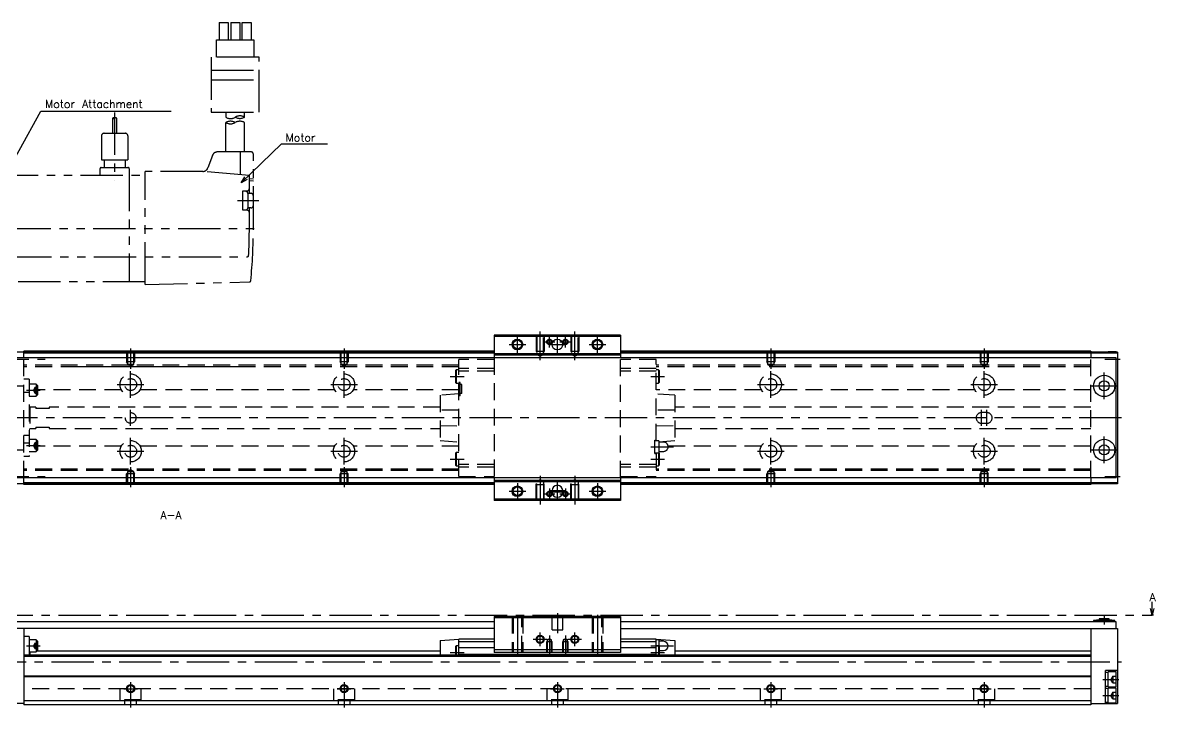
# Model space of a CAD drawing. Extents: x -2 to 668, y -8 to 266.
# Drawn here: x 243.1 to 667.7, y 9 to 265.7 of the extents above; entities that cross this region are included whole.
import ezdxf

# ---------------------------------------------------------------- set-up
doc = ezdxf.new("R2010")
doc.units = 0
doc.header["$LTSCALE"] = 0.5
for name, pattern in [('CENTER', [50.8, 31.75, -6.35, 6.35, -6.35]), ('DASHED', [19.05, 12.7, -6.35]), ('PHANTOM', [63.5, 31.75, -6.35, 6.35, -6.35, 6.35, -6.35])]:
    doc.linetypes.add(name, pattern=pattern)
for name, color, linetype in [('MSM_CENTER', 1, 'CENTER'), ('MSM_CONTINUOUS', 7, 'CONTINUOUS'), ('MSM_DASHED', 4, 'DASHED'), ('MSM_IMAGINARY', 6, 'PHANTOM'), ('MSM_NARROW', 5, 'CONTINUOUS'), ('MSM_PART_NUMBER', 7, 'CONTINUOUS')]:
    doc.layers.add(name, color=color, linetype=linetype)
doc.styles.get("Standard").update_dxf_attribs({"font": 'txt.shx', "height": 3, "bigfont": 'bigfont.shx'})

msp = doc.modelspace()

# ---------------------------------------------------------------- linework, layer by layer
at = {"layer": 'MSM_CENTER'}
for p, q in [((437.05, 139.19), (437.05, 149.9)), ((450.05, 139.19), (450.05, 149.9)), ((425.45, 145), (431.65, 145)), ((428.55, 141.9), (428.55, 148.1)), ((438.5, 146), (442.6, 146)), ((440.45, 145), (446.65, 145)), ((440.55, 143.95), (440.55, 148.05)), ((443.55, 141.9), (443.55, 148.1)), ((444.5, 146), (448.6, 146)), ((446.55, 143.95), (446.55, 148.05)), ((455.45, 145), (461.65, 145)), ((458.55, 141.9), (458.55, 148.1)), ((283.55, 143.5), (283.55, 135.87)), ((363.55, 143.5), (363.55, 135.87)), ((523.55, 143.5), (523.55, 135.87)), ((603.55, 143.5), (603.55, 135.87)), ((229.55, 139.5), (251.55, 139.5)), ((648.85, 139.5), (654.55, 139.5)), ((283.55, 125), (283.55, 135)), ((363.55, 125), (363.55, 135)), ((403.35, 133), (408.55, 133)), ((478.55, 133), (483.75, 133)), ((523.55, 125), (523.55, 135)), ((603.55, 125), (603.55, 135)), ((648.55, 124.5), (648.55, 134.5)), ((233.55, 129.5), (243.55, 129.5)), ((244.55, 127.89), (249.65, 127.89)), ((278.55, 130), (288.55, 130)), ((358.55, 130), (368.55, 130)), ((518.55, 130), (528.55, 130)), ((598.55, 130), (608.55, 130)), ((643.55, 129.5), (653.55, 129.5)), ((283.55, 114.5), (283.55, 120.5)), ((602.55, 114.5), (602.55, 120.5)), ((604.55, 114.5), (604.55, 120.5)), ((655.05, 117.5), (200.05, 117.5)), ((648.55, 100.5), (648.55, 110.5)), ((244.55, 107.11), (249.65, 107.11)), ((283.55, 100), (283.55, 110)), ((363.55, 100), (363.55, 110)), ((478.55, 106.7), (487.05, 106.7)), ((523.55, 100), (523.55, 110)), ((603.55, 100), (603.55, 110)), ((233.55, 105.5), (243.55, 105.5)), ((278.55, 105), (288.55, 105)), ((358.55, 105), (368.55, 105)), ((403.35, 102), (408.55, 102)), ((478.55, 102), (483.75, 102)), ((518.55, 105), (528.55, 105)), ((598.55, 105), (608.55, 105)), ((643.55, 105.5), (653.55, 105.5)), ((283.55, 99.01), (283.55, 91.5)), ((363.55, 99.01), (363.55, 91.5)), ((523.55, 99.01), (523.55, 91.5)), ((603.55, 99.01), (603.55, 91.5)), ((229.55, 95.5), (251.55, 95.5)), ((437.05, 95.81), (437.05, 85.1)), ((450.05, 95.81), (450.05, 85.1)), ((648.85, 95.5), (654.55, 95.5)), ((425.45, 90), (431.65, 90)), ((428.55, 93.1), (428.55, 86.9)), ((440.55, 91.05), (440.55, 86.95)), ((440.55, 90.25), (446.55, 90.25)), ((440.55, 89.75), (446.55, 89.75)), ((443.55, 86.75), (443.55, 93.25)), ((446.55, 91.05), (446.55, 86.95)), ((455.45, 90), (461.65, 90)), ((458.55, 93.1), (458.55, 86.9)), ((438.5, 89), (442.6, 89)), ((444.5, 89), (448.6, 89)), ((231.05, 43.5), (666.55, 43.5)), ((428.55, 43.68), (428.55, 28.83)), ((443.55, 44.25), (443.55, 36.75)), ((458.55, 43.68), (458.55, 28.83)), ((648.55, 43.2), (648.55, 40)), ((434.48, 34.5), (439.63, 34.5)), ((437.05, 31.93), (437.05, 37.08)), ((440.55, 35.96), (440.55, 28.24)), ((446.55, 35.96), (446.55, 28.24)), ((447.48, 34.5), (452.63, 34.5)), ((450.05, 31.93), (450.05, 37.08)), ((244.55, 32), (249.65, 32)), ((478.55, 32), (487.05, 32)), ((203.05, 26), (655.05, 26)), ((403.35, 29.5), (408.55, 29.5)), ((478.55, 29.5), (483.75, 29.5)), ((283.55, 18.5), (283.55, 9)), ((363.55, 18.5), (363.55, 9)), ((443.55, 18.5), (443.55, 9)), ((523.55, 18.5), (523.55, 9)), ((603.55, 18.5), (603.55, 9)), ((648.05, 19.5), (654.05, 19.5)), ((280.98, 16), (286.13, 16)), ((360.98, 16), (366.13, 16)), ((440.98, 16), (446.13, 16)), ((520.98, 16), (526.13, 16)), ((600.98, 16), (606.13, 16)), ((648.05, 13.5), (654.05, 13.5))]:
    msp.add_line(p, q, dxfattribs=at)
at = {"layer": 'MSM_CONTINUOUS'}
for p, q in [((467.25, 148.5), (419.85, 148.5)), ((419.85, 148.5), (419.85, 140)), ((467.25, 148), (419.85, 148)), ((467.25, 148.5), (467.25, 140)), ((243.55, 142.2), (231.05, 142.2)), ((243.55, 140), (243.55, 142.5)), ((419.85, 142.5), (243.55, 142.5)), ((419.85, 142.3), (243.55, 142.3)), ((419.85, 141.8), (243.55, 141.8)), ((467.25, 141.5), (419.85, 141.5)), ((467.25, 141), (419.85, 141)), ((643.55, 142.5), (467.25, 142.5)), ((643.55, 142.3), (467.25, 142.3)), ((653.55, 141.8), (467.25, 141.8)), ((643.55, 142.5), (643.55, 140)), ((653.55, 142.2), (643.55, 142.2)), ((650.05, 142.2), (650.05, 142.25)), ((653.05, 142.25), (650.05, 142.25)), ((653.05, 142.2), (653.05, 142.25)), ((653.55, 142.2), (653.55, 92.8)), ((653.05, 140), (234.05, 140)), ((653.05, 95), (653.05, 140)), ((653.05, 95), (234.05, 95)), ((243.55, 92.5), (243.55, 95)), ((419.85, 95), (419.85, 86.5)), ((467.25, 94), (419.85, 94)), ((467.25, 93.5), (419.85, 93.5)), ((467.25, 95), (467.25, 86.5)), ((643.55, 95), (643.55, 92.5)), ((243.55, 92.8), (231.05, 92.8)), ((419.85, 93.2), (243.55, 93.2)), ((419.85, 92.7), (243.55, 92.7)), ((419.85, 92.5), (243.55, 92.5)), ((441.55, 90.25), (441.55, 89.75)), ((445.55, 89.75), (445.55, 90.25)), ((653.55, 93.2), (467.25, 93.2)), ((643.55, 92.7), (467.25, 92.7)), ((643.55, 92.5), (467.25, 92.5)), ((653.55, 92.8), (643.55, 92.8)), ((467.25, 87), (419.85, 87)), ((467.25, 86.5), (419.85, 86.5)), ((666.55, 43.5), (666.55, 48.5)), ((419.85, 43), (419.85, 29.5)), ((467.25, 43), (419.85, 43)), ((467.25, 42.5), (419.85, 42.5)), ((467.25, 43), (467.25, 29.5)), ((666.55, 43.5), (665.88, 46)), ((667.05, 43.5), (666.05, 43.5)), ((667.22, 46), (666.55, 43.5)), ((419.85, 38.5), (233.05, 38.5)), ((419.85, 41), (234.05, 41)), ((243.55, 38.5), (243.55, 10)), ((653.05, 41), (467.25, 41)), ((467.25, 38.5), (653.55, 38.5)), ((643.55, 38.5), (643.55, 10)), ((646.65, 41.8), (644.55, 41.55)), ((644.55, 41.55), (644.55, 41)), ((652.55, 41.55), (644.55, 41.55)), ((646.65, 42.2), (646.65, 41.8)), ((650.45, 42.2), (646.65, 42.2)), ((650.45, 41.8), (646.65, 41.8)), ((650.45, 41.8), (650.45, 42.2)), ((652.55, 41.55), (650.45, 41.8)), ((652.55, 41), (652.55, 41.55)), ((653.05, 38.5), (653.05, 41)), ((653.55, 38.5), (653.55, 10.5)), ((245.55, 35.5), (243.55, 35.5)), ((245.55, 35.5), (245.55, 28.5)), ((248.15, 34.25), (245.55, 34.25)), ((248.65, 33.75), (248.15, 34.25)), ((248.15, 34.25), (248.15, 29.75)), ((399.55, 34), (406.55, 34.5)), ((399.55, 34), (399.55, 28.5)), ((419.85, 34.5), (406.55, 34.5)), ((406.55, 28.5), (406.55, 34.5)), ((480.55, 34.5), (467.25, 34.5)), ((480.55, 34.5), (487.55, 34)), ((480.55, 28.5), (480.55, 34.5)), ((481.55, 34.25), (480.55, 34.25)), ((481.55, 34.25), (481.55, 31.95)), ((487.55, 34), (487.55, 28.5)), ((245.55, 29.75), (248.15, 29.75)), ((245.75, 29.75), (245.75, 28.5)), ((248.15, 29.75), (248.65, 30.25)), ((399.55, 30), (248.4, 30)), ((248.65, 33.75), (248.65, 30.25)), ((405.6, 32), (405.35, 31.75)), ((405.35, 31.75), (405.35, 28.5)), ((406.55, 32), (405.6, 32)), ((405.6, 32), (405.6, 28.5)), ((419.85, 33.5), (406.55, 33.5)), ((419.85, 31.3), (406.55, 31.3)), ((467.25, 30.5), (419.85, 30.5)), ((480.55, 33.5), (467.25, 33.5)), ((480.55, 31.3), (467.25, 31.3)), ((481.5, 32), (480.55, 32)), ((481.75, 31.75), (481.5, 32)), ((481.5, 32), (481.5, 28.5)), ((483.3, 33.75), (481.55, 33.75)), ((481.75, 31.75), (481.75, 28.5)), ((481.75, 30.25), (483.3, 30.25)), ((643.55, 30), (487.55, 30)), ((643.55, 28.5), (243.55, 28.5)), ((643.55, 28), (243.55, 28)), ((480.55, 28.8), (406.55, 28.8)), ((467.25, 29.5), (419.85, 29.5)), ((649.05, 10.5), (649.05, 22.75)), ((653.55, 22.75), (649.05, 22.75)), ((650.05, 22.1), (649.05, 22.1)), ((650.05, 16.75), (650.05, 22.25)), ((653.05, 22.25), (650.05, 22.25)), ((653.05, 16.75), (653.05, 22.25)), ((643.55, 20.7), (243.55, 20.7)), ((643.55, 20.5), (243.55, 20.5)), ((649.05, 16.9), (650.05, 16.9)), ((650.05, 16.1), (649.05, 16.1)), ((650.05, 16.75), (653.05, 16.75)), ((650.05, 10.75), (650.05, 16.25)), ((653.05, 16.25), (650.05, 16.25)), ((653.05, 10.75), (653.05, 16.25)), ((243.55, 10.5), (231.05, 10.5)), ((643.55, 11.5), (243.55, 11.5)), ((643.55, 10), (243.55, 10)), ((643.55, 10.5), (653.55, 10.5)), ((649.05, 10.9), (650.05, 10.9)), ((650.05, 10.75), (653.05, 10.75))]:
    msp.add_line(p, q, dxfattribs=at)
for centre, radius in [((428.55, 145), 1.62), ((443.55, 145), 2), ((458.55, 145), 1.62), ((648.55, 129.5), 4), ((648.55, 129.5), 1.9), ((648.55, 105.5), 4), ((648.55, 105.5), 1.9), ((428.55, 90), 1.62), ((458.55, 90), 1.62), ((437.05, 34.5), 1.23), ((450.05, 34.5), 1.23), ((283.55, 16), 1.23), ((363.55, 16), 1.23), ((443.55, 16), 1.23), ((523.55, 16), 1.23), ((603.55, 16), 1.23)]:
    msp.add_circle(centre, radius, dxfattribs=at)
for centre, radius, start, end in [((443.55, 90.25), 2, 0, 180), ((443.55, 89.75), 2, 180, 0), ((483.3, 32), 1.75, 270, 90)]:
    msp.add_arc(centre, radius, start, end, dxfattribs=at)
at = {"layer": 'MSM_DASHED'}
for p, q in [((435.55, 148.5), (435.55, 142.5)), ((435.82, 148.5), (435.82, 141.3)), ((438.28, 141.3), (438.28, 148.5)), ((438.55, 148.5), (438.55, 142.5)), ((448.55, 148.5), (448.55, 142.5)), ((448.82, 148.5), (448.82, 141.3)), ((451.28, 141.3), (451.28, 148.5)), ((451.55, 148.5), (451.55, 142.5)), ((282.05, 142.5), (282.05, 138.5)), ((282.25, 142.3), (282.25, 142.3)), ((282.32, 142.5), (282.32, 137.58)), ((284.78, 137.58), (284.78, 142.5)), ((285.05, 142.5), (285.05, 138.5)), ((362.05, 142.5), (362.05, 138.5)), ((362.25, 142.3), (362.25, 142.3)), ((362.25, 142.3), (362.25, 142.3)), ((362.32, 142.5), (362.32, 137.58)), ((364.78, 137.58), (364.78, 142.5)), ((364.85, 142.3), (364.87, 142.32)), ((365.05, 142.5), (365.05, 138.5)), ((435.55, 142.5), (438.55, 142.5)), ((435.55, 142.5), (435.82, 142.03)), ((435.82, 141.3), (437.05, 140.59)), ((435.82, 141.3), (438.28, 141.3)), ((437.05, 140.59), (438.28, 141.3)), ((438.55, 142.5), (438.28, 142.03)), ((448.55, 142.5), (451.55, 142.5)), ((448.55, 142.5), (448.82, 142.03)), ((448.82, 141.3), (450.05, 140.59)), ((448.82, 141.3), (451.28, 141.3)), ((450.05, 140.59), (451.28, 141.3)), ((451.55, 142.5), (451.28, 142.03)), ((522.05, 142.5), (522.05, 138.5)), ((522.25, 142.3), (522.25, 142.3)), ((522.25, 142.3), (522.25, 142.3)), ((522.32, 142.5), (522.32, 137.58)), ((524.78, 137.58), (524.78, 142.5)), ((524.85, 142.3), (524.87, 142.32)), ((525.05, 142.5), (525.05, 138.5)), ((602.05, 142.5), (602.05, 138.5)), ((602.25, 142.3), (602.25, 142.3)), ((602.25, 142.3), (602.25, 142.3)), ((602.32, 142.5), (602.32, 137.58)), ((604.78, 137.58), (604.78, 142.5)), ((604.85, 142.3), (604.87, 142.32)), ((605.05, 142.5), (605.05, 138.5)), ((243.55, 95), (243.55, 140)), ((406.55, 137.26), (243.55, 137.26)), ((406.55, 136.7), (243.55, 136.7)), ((325.05, 136.7), (262.05, 136.7)), ((285.05, 138.5), (282.05, 138.5)), ((282.32, 138.03), (282.05, 138.5)), ((284.78, 137.58), (282.32, 137.58)), ((282.32, 137.58), (283.55, 136.87)), ((283.55, 136.87), (284.78, 137.58)), ((284.78, 138.03), (285.05, 138.5)), ((365.05, 138.5), (362.05, 138.5)), ((362.32, 138.03), (362.05, 138.5)), ((364.78, 137.58), (362.32, 137.58)), ((362.32, 137.58), (363.55, 136.87)), ((363.55, 136.87), (364.78, 137.58)), ((364.78, 138.03), (365.05, 138.5)), ((419.85, 139.45), (406.55, 139.45)), ((406.55, 95.55), (406.55, 139.45)), ((419.85, 136), (406.55, 136)), ((419.85, 140), (419.85, 95)), ((467.25, 95), (467.25, 140)), ((480.55, 139.45), (467.25, 139.45)), ((480.55, 136), (467.25, 136)), ((480.55, 108.95), (480.55, 139.45)), ((643.55, 137.26), (480.55, 137.26)), ((643.55, 136.7), (480.55, 136.7)), ((525.05, 138.5), (522.05, 138.5)), ((522.32, 138.03), (522.05, 138.5)), ((524.78, 137.58), (522.32, 137.58)), ((522.32, 137.58), (523.55, 136.87)), ((523.55, 136.87), (524.78, 137.58)), ((524.78, 138.03), (525.05, 138.5)), ((605.05, 138.5), (602.05, 138.5)), ((602.32, 138.03), (602.05, 138.5)), ((604.78, 137.58), (602.32, 137.58)), ((602.32, 137.58), (603.55, 136.87)), ((603.55, 136.87), (604.78, 137.58)), ((604.78, 138.03), (605.05, 138.5)), ((643.55, 95), (643.55, 140)), ((245.55, 132), (243.55, 132)), ((245.55, 132), (245.55, 103)), ((405.6, 135.5), (405.35, 135.25)), ((405.35, 135.25), (405.35, 130.75)), ((406.55, 135.5), (405.6, 135.5)), ((405.6, 135.5), (405.6, 130.5)), ((419.85, 135), (406.55, 135)), ((480.55, 135), (467.25, 135)), ((481.5, 135.5), (480.55, 135.5)), ((481.5, 135.5), (481.5, 130.5)), ((481.75, 135.25), (481.5, 135.5)), ((481.75, 135.25), (481.75, 130.75)), ((248.15, 130.14), (245.55, 130.14)), ((247.65, 128.89), (247.08, 127.89)), ((247.65, 126.89), (247.08, 127.89)), ((247.65, 129.05), (248.65, 129.05)), ((247.65, 129.05), (247.65, 126.74)), ((247.65, 128.47), (248.65, 128.47)), ((248.65, 129.64), (248.15, 130.14)), ((248.15, 130.14), (248.15, 125.64)), ((248.65, 129.64), (248.65, 126.14)), ((280.07, 128.04), (248.65, 128.04)), ((360.07, 128.04), (287.04, 128.04)), ((406.55, 128.04), (367.04, 128.04)), ((405.35, 130.75), (405.6, 130.5)), ((405.6, 130.5), (406.55, 130.5)), ((407.05, 130.8), (406.55, 130.8)), ((407.05, 125.8), (407.05, 130.8)), ((407.75, 130), (407.05, 130)), ((407.75, 126.6), (407.75, 130)), ((480.55, 130.5), (481.5, 130.5)), ((520.07, 128.04), (480.55, 128.04)), ((481.5, 130.5), (481.75, 130.75)), ((600.07, 128.04), (527.04, 128.04)), ((643.55, 128.04), (607.04, 128.04)), ((245.55, 127), (243.55, 127)), ((245.55, 125.64), (248.15, 125.64)), ((247.65, 127.31), (248.65, 127.31)), ((247.65, 126.74), (248.65, 126.74)), ((248.15, 125.64), (248.65, 126.14)), ((406.55, 126.5), (399.55, 126)), ((399.55, 126), (399.55, 109)), ((407.05, 125.8), (406.55, 125.8)), ((407.75, 126.6), (407.05, 126.6)), ((487.55, 126), (480.55, 126.5)), ((487.55, 126), (487.55, 109)), ((245.75, 121.75), (245.55, 121.75)), ((245.75, 121.75), (245.75, 113.25)), ((248.05, 121.5), (245.75, 121.5)), ((248.05, 121.5), (248.05, 121)), ((253.05, 121), (248.05, 121)), ((253.05, 121.5), (253.05, 121)), ((399.55, 121.5), (253.05, 121.5)), ((406.55, 120.46), (399.55, 120.37)), ((487.55, 120.37), (480.55, 120.46)), ((643.55, 121.5), (487.55, 121.5)), ((604.55, 119.5), (602.55, 119.5)), ((602.55, 115.5), (604.55, 115.5)), ((243.55, 111), (245.55, 111)), ((245.55, 113.25), (245.75, 113.25)), ((245.75, 113.5), (248.05, 113.5)), ((248.05, 114), (253.05, 114)), ((248.05, 114), (248.05, 113.5)), ((253.05, 114), (253.05, 113.5)), ((253.05, 113.5), (399.55, 113.5)), ((399.55, 114.63), (406.55, 114.54)), ((480.55, 114.54), (487.55, 114.63)), ((487.55, 113.5), (643.55, 113.5)), ((245.55, 108), (243.55, 108)), ((248.15, 109.36), (245.55, 109.36)), ((247.65, 108.11), (247.08, 107.11)), ((247.65, 106.11), (247.08, 107.11)), ((247.65, 108.26), (248.65, 108.26)), ((247.65, 108.26), (247.65, 105.95)), ((247.65, 107.69), (248.65, 107.69)), ((247.65, 106.53), (248.65, 106.53)), ((248.65, 108.86), (248.15, 109.36)), ((248.15, 109.36), (248.15, 104.86)), ((248.65, 108.86), (248.65, 105.36)), ((280.07, 106.96), (248.65, 106.96)), ((360.07, 106.96), (287.04, 106.96)), ((406.55, 106.96), (367.04, 106.96)), ((399.55, 109), (406.55, 108.5)), ((480.05, 109.2), (480.55, 109.2)), ((480.05, 104.2), (480.05, 109.2)), ((481.55, 108.95), (480.05, 108.95)), ((481.55, 108.57), (487.55, 109)), ((481.55, 108.95), (481.55, 104.45)), ((483.3, 108.45), (481.55, 108.45)), ((520.07, 106.96), (485.03, 106.96)), ((600.07, 106.96), (527.04, 106.96)), ((643.55, 106.96), (607.04, 106.96)), ((245.55, 103), (243.55, 103)), ((245.55, 104.86), (248.15, 104.86)), ((247.65, 105.95), (248.65, 105.95)), ((248.15, 104.86), (248.65, 105.36)), ((405.6, 104.5), (405.35, 104.25)), ((405.35, 104.25), (405.35, 99.75)), ((405.6, 104.5), (405.6, 99.5)), ((406.55, 104.5), (405.6, 104.5)), ((480.05, 104.45), (481.55, 104.45)), ((480.05, 104.2), (480.55, 104.2)), ((480.55, 104.45), (480.55, 95.55)), ((481.5, 104.45), (481.5, 99.5)), ((481.55, 104.95), (483.3, 104.95)), ((481.75, 104.25), (481.55, 104.45)), ((481.75, 104.25), (481.75, 99.75)), ((406.55, 98.3), (243.55, 98.3)), ((406.55, 97.74), (243.55, 97.74)), ((283.55, 98.01), (282.32, 97.3)), ((284.78, 97.3), (283.55, 98.01)), ((363.55, 98.01), (362.32, 97.3)), ((364.78, 97.3), (363.55, 98.01)), ((405.35, 99.75), (405.6, 99.5)), ((405.6, 99.5), (406.55, 99.5)), ((419.85, 100), (406.55, 100)), ((419.85, 99), (406.55, 99)), ((480.55, 100), (467.25, 100)), ((480.55, 99), (467.25, 99)), ((480.55, 99.5), (481.5, 99.5)), ((643.55, 98.3), (480.55, 98.3)), ((643.55, 97.74), (480.55, 97.74)), ((481.5, 99.5), (481.75, 99.75)), ((523.55, 98.01), (522.32, 97.3)), ((524.78, 97.3), (523.55, 98.01)), ((603.55, 98.01), (602.32, 97.3)), ((604.78, 97.3), (603.55, 98.01)), ((282.32, 96.97), (282.05, 96.5)), ((285.05, 96.5), (282.05, 96.5)), ((282.05, 92.5), (282.05, 96.5)), ((282.32, 97.3), (282.32, 92.5)), ((284.78, 97.3), (282.32, 97.3)), ((284.78, 92.5), (284.78, 97.3)), ((284.78, 96.97), (285.05, 96.5)), ((285.05, 92.5), (285.05, 96.5)), ((362.32, 96.97), (362.05, 96.5)), ((365.05, 96.5), (362.05, 96.5)), ((362.05, 92.5), (362.05, 96.5)), ((362.32, 97.3), (362.32, 92.5)), ((364.78, 97.3), (362.32, 97.3)), ((364.78, 92.5), (364.78, 97.3)), ((364.78, 96.97), (365.05, 96.5)), ((365.05, 92.5), (365.05, 96.5)), ((406.55, 95.55), (419.85, 95.55)), ((435.82, 93.7), (437.05, 94.41)), ((435.82, 93.7), (438.28, 93.7)), ((435.82, 86.5), (435.82, 93.7)), ((437.05, 94.41), (438.28, 93.7)), ((438.28, 93.7), (438.28, 86.5)), ((448.82, 93.7), (450.05, 94.41)), ((448.82, 93.7), (451.28, 93.7)), ((448.82, 86.5), (448.82, 93.7)), ((450.05, 94.41), (451.28, 93.7)), ((451.28, 93.7), (451.28, 86.5)), ((467.25, 95.55), (480.55, 95.55)), ((522.32, 96.97), (522.05, 96.5)), ((525.05, 96.5), (522.05, 96.5)), ((522.05, 92.5), (522.05, 96.5)), ((522.32, 97.3), (522.32, 92.5)), ((524.78, 97.3), (522.32, 97.3)), ((524.78, 92.5), (524.78, 97.3)), ((524.78, 96.97), (525.05, 96.5)), ((525.05, 92.5), (525.05, 96.5)), ((602.32, 96.97), (602.05, 96.5)), ((605.05, 96.5), (602.05, 96.5)), ((602.05, 92.5), (602.05, 96.5)), ((602.32, 97.3), (602.32, 92.5)), ((604.78, 97.3), (602.32, 97.3)), ((604.78, 92.5), (604.78, 97.3)), ((604.78, 96.97), (605.05, 96.5)), ((605.05, 92.5), (605.05, 96.5)), ((435.55, 92.5), (435.82, 92.97)), ((435.55, 86.5), (435.55, 92.5)), ((435.55, 92.5), (438.55, 92.5)), ((438.55, 92.5), (438.28, 92.97)), ((438.55, 86.5), (438.55, 92.5)), ((448.55, 92.5), (448.82, 92.97)), ((448.55, 86.5), (448.55, 92.5)), ((448.55, 92.5), (451.55, 92.5)), ((451.55, 92.5), (451.28, 92.97)), ((451.55, 86.5), (451.55, 92.5)), ((426.55, 43), (426.55, 29.5)), ((426.93, 43), (426.93, 29.5)), ((430.18, 29.5), (430.18, 43)), ((430.55, 43), (430.55, 29.5)), ((441.55, 38), (441.55, 43)), ((445.55, 38), (445.55, 43)), ((456.55, 43), (456.55, 29.5)), ((456.93, 43), (456.93, 29.5)), ((460.18, 29.5), (460.18, 43)), ((460.55, 43), (460.55, 29.5)), ((440.55, 34.7), (439.77, 34.25)), ((439.77, 34.25), (439.77, 29.5)), ((441.34, 34.25), (439.77, 34.25)), ((441.34, 34.25), (440.55, 34.7)), ((441.34, 29.5), (441.34, 34.25)), ((441.55, 38), (445.55, 38)), ((446.55, 34.7), (445.77, 34.25)), ((445.77, 34.25), (445.77, 29.5)), ((447.34, 34.25), (445.77, 34.25)), ((447.34, 34.25), (446.55, 34.7)), ((447.34, 29.5), (447.34, 34.25)), ((247.65, 33), (247.08, 32)), ((247.65, 31), (247.08, 32)), ((247.65, 33), (248.65, 33)), ((247.65, 33), (247.65, 31)), ((247.65, 32), (248.65, 32)), ((247.65, 31), (248.65, 31)), ((439.55, 33.5), (439.77, 33.87)), ((439.55, 29.5), (439.55, 33.5)), ((441.55, 33.5), (439.55, 33.5)), ((441.55, 33.5), (441.34, 33.87)), ((441.55, 29.5), (441.55, 33.5)), ((445.55, 33.5), (445.77, 33.87)), ((445.55, 29.5), (445.55, 33.5)), ((447.55, 33.5), (445.55, 33.5)), ((447.55, 33.5), (447.34, 33.87)), ((447.55, 29.5), (447.55, 33.5)), ((651.75, 20.75), (651.03, 19.5)), ((651.75, 18.25), (651.03, 19.5)), ((651.75, 20.75), (653.05, 20.75)), ((651.75, 20.75), (651.75, 18.25)), ((651.75, 19.5), (653.05, 19.5)), ((651.75, 18.25), (653.05, 18.25)), ((643.55, 16), (243.55, 16)), ((279.55, 16), (279.55, 11.8)), ((287.55, 11.8), (287.55, 16)), ((359.55, 16), (359.55, 11.8)), ((367.55, 11.8), (367.55, 16)), ((439.55, 16), (439.55, 11.8)), ((447.55, 11.8), (447.55, 16)), ((519.55, 16), (519.55, 11.8)), ((527.55, 11.8), (527.55, 16)), ((599.55, 16), (599.55, 11.8)), ((607.55, 11.8), (607.55, 16)), ((651.75, 14.75), (651.03, 13.5)), ((651.75, 12.25), (651.03, 13.5)), ((651.75, 14.75), (653.05, 14.75)), ((651.75, 14.75), (651.75, 12.25)), ((651.75, 13.5), (653.05, 13.5)), ((287.55, 11.8), (279.55, 11.8)), ((281.3, 11.8), (281.3, 10)), ((285.8, 10), (285.8, 11.8)), ((367.55, 11.8), (359.55, 11.8)), ((361.3, 11.8), (361.3, 10)), ((365.8, 10), (365.8, 11.8)), ((447.55, 11.8), (439.55, 11.8)), ((441.3, 11.8), (441.3, 10)), ((445.8, 10), (445.8, 11.8)), ((527.55, 11.8), (519.55, 11.8)), ((521.3, 11.8), (521.3, 10)), ((525.8, 10), (525.8, 11.8)), ((607.55, 11.8), (599.55, 11.8)), ((601.3, 11.8), (601.3, 10)), ((605.8, 10), (605.8, 11.8)), ((651.75, 12.25), (653.05, 12.25))]:
    msp.add_line(p, q, dxfattribs=at)
for centre, radius in [((440.55, 146), 1), ((440.55, 146), 0.784), ((446.55, 146), 1), ((446.55, 146), 0.784), ((283.55, 130), 4), ((283.55, 130), 2.25), ((363.55, 130), 4), ((363.55, 130), 2.25), ((523.55, 130), 4), ((523.55, 130), 2.25), ((603.55, 130), 4), ((603.55, 130), 2.25), ((283.55, 117.5), 2), ((283.55, 105), 4), ((283.55, 105), 2.25), ((363.55, 105), 4), ((363.55, 105), 2.25), ((523.55, 105), 4), ((523.55, 105), 2.25), ((603.55, 105), 4), ((603.55, 105), 2.25), ((440.55, 89), 1), ((440.55, 89), 0.784), ((446.55, 89), 1), ((446.55, 89), 0.784)]:
    msp.add_circle(centre, radius, dxfattribs=at)
for centre, radius, start, end in [((602.55, 117.5), 2, 90, 270), ((604.55, 117.5), 2, 270, 90), ((483.3, 106.7), 1.75, 270, 90)]:
    msp.add_arc(centre, radius, start, end, dxfattribs=at)
at = {"layer": 'MSM_IMAGINARY'}
for p, q in [((316.75, 265.68), (320.15, 265.68)), ((316.75, 265.68), (316.75, 259.18)), ((320.15, 265.68), (320.15, 259.18)), ((321.05, 265.68), (324.45, 265.68)), ((321.05, 265.68), (321.05, 259.18)), ((324.45, 265.68), (324.45, 259.18)), ((325.35, 265.68), (328.75, 265.68)), ((325.35, 259.18), (325.35, 265.68)), ((328.75, 265.68), (328.75, 259.18)), ((315.75, 259.18), (329.75, 259.18)), ((315.75, 252.68), (315.75, 259.18)), ((329.75, 259.18), (329.75, 252.68)), ((331.75, 252.68), (313.75, 252.68)), ((313.75, 252.68), (313.75, 232.06)), ((331.75, 232.06), (331.75, 252.68)), ((313.75, 247.83), (331.75, 247.83)), ((313.75, 244.23), (331.75, 244.23)), ((276.7, 229.84), (276.7, 224.2)), ((277.55, 231.95), (277.55, 206.5)), ((278.4, 224.2), (278.4, 229.84)), ((313.75, 232.06), (331.75, 232.06)), ((319.25, 232.06), (319.25, 230.27)), ((326.25, 230.27), (326.25, 232.06)), ((319.25, 217.2), (319.25, 228.24)), ((326.25, 217.2), (326.25, 228.24)), ((272.6, 223.2), (272.6, 214.2)), ((273.6, 224.2), (281.5, 224.2)), ((282.5, 223.2), (282.5, 214.2)), ((328.75, 217.2), (316.05, 217.2)), ((324.75, 208.66), (324.75, 217.2)), ((272.6, 214.2), (282.5, 214.2)), ((273.65, 214.2), (273.65, 211.4)), ((281.45, 214.2), (281.45, 211.4)), ((314.18, 215.88), (312.48, 211.22)), ((329.55, 188.5), (329.55, 216.4)), ((233.05, 208.5), (289.05, 208.5)), ((272.05, 210.9), (272.05, 208.5)), ((272.55, 211.4), (282.55, 211.4)), ((283.05, 210.9), (283.05, 168.5)), ((289.05, 167.5), (289.05, 209.9)), ((310.6, 209.9), (289.05, 209.9)), ((328.05, 208.37), (310.6, 209.9)), ((328.05, 201.73), (328.05, 208.37)), ((329.55, 206.96), (328.05, 207.09)), ((329.55, 206.26), (328.05, 206.39)), ((325.55, 202.58), (327.05, 202.58)), ((325.55, 195.38), (325.55, 202.58)), ((326.55, 202.48), (325.55, 202.48)), ((327.52, 201.73), (328.55, 201.73)), ((327.55, 196.48), (327.55, 201.48)), ((323.55, 198.98), (331.55, 198.98)), ((325.55, 195.48), (326.55, 195.48)), ((327.06, 195.38), (325.55, 195.38)), ((328.55, 196.23), (327.55, 196.23)), ((328.05, 188.5), (328.05, 196.23)), ((206.05, 188.5), (331.55, 188.5)), ((238.05, 177.93), (327.3, 177.93)), ((289.05, 168.5), (233.05, 168.5)), ((289.05, 167.5), (328.11, 168.49))]:
    msp.add_line(p, q, dxfattribs=at)
for centre, radius, start, end in [((277.13, 229.1), 0.85, 60.0009, 119.999), ((277.13, 230.57), 0.85, 240.001, 299.999), ((277.98, 229.1), 0.85, 59.9987, 119.999), ((321, 232.71), 3, 234.3132, 305.6839), ((324.5, 227.24), 3.5, 60.0014, 120.0014), ((324.5, 233.3), 3.5, 240.0015, 300.0015), ((321, 225.21), 3.5, 60.0014, 120.1319), ((321, 231.27), 3.5, 239.871, 300), ((324.5, 225.21), 3.5, 60.0637, 120), ((273.6, 223.2), 1, 90, 180), ((281.5, 223.2), 1, 360, 90), ((316.05, 215.2), 2, 90, 160), ((328.75, 216.4), 0.8, 360, 90), ((272.55, 210.9), 0.5, 90, 180), ((282.55, 210.9), 0.5, 360, 90), ((310.6, 211.9), 2, 270, 340), ((326.55, 201.48), 1, 360, 90), ((327.05, 203.58), 1, 270, 0), ((328.55, 200.73), 1, 360, 90), ((326.55, 196.48), 1, 270, 360), ((327.06, 194.38), 1, 1.7094, 90), ((328.55, 197.23), 1, 270, 360), ((129.55, 188.5), 198.5, 357.0836, 0), ((129.55, 188.5), 200, 354.3874, 0), ((327.3, 178.43), 0.5, 270, 357.0836), ((328.1, 168.99), 0.5, 271.4503, 354.3874)]:
    msp.add_arc(centre, radius, start, end, dxfattribs=at)
at = {"layer": 'MSM_NARROW'}
for centre, radius in [((428.55, 145), 2), ((458.55, 145), 2), ((428.55, 90), 2), ((458.55, 90), 2), ((437.05, 34.5), 1.5), ((450.05, 34.5), 1.5), ((283.55, 16), 1.5), ((363.55, 16), 1.5), ((443.55, 16), 1.5), ((523.55, 16), 1.5), ((603.55, 16), 1.5)]:
    msp.add_circle(centre, radius, dxfattribs=at)
at = {"layer": 'MSM_PART_NUMBER'}
for p, q in [((231.8, 199.8), (249.89, 232.55)), ((249.89, 232.55), (298.72, 232.55)), ((324.97, 205.69), (340.11, 220.24)), ((340.11, 220.24), (357.41, 220.24)), ((324.97, 205.69), (326.31, 207.9)), ((327.23, 206.94), (324.97, 205.69))]:
    msp.add_line(p, q, dxfattribs=at)

# ---------------------------------------------------------------- texts
for s, p in [('Motor Attachment', (251.45, 233.69)), ('Motor', (341.63, 221.1)), ('A-A', (294.69, 79.6)), ('A', (665.55, 48.75))]:
    msp.add_text(s, height=3, dxfattribs=at).set_placement(p)

doc.saveas('drawing.dxf')
